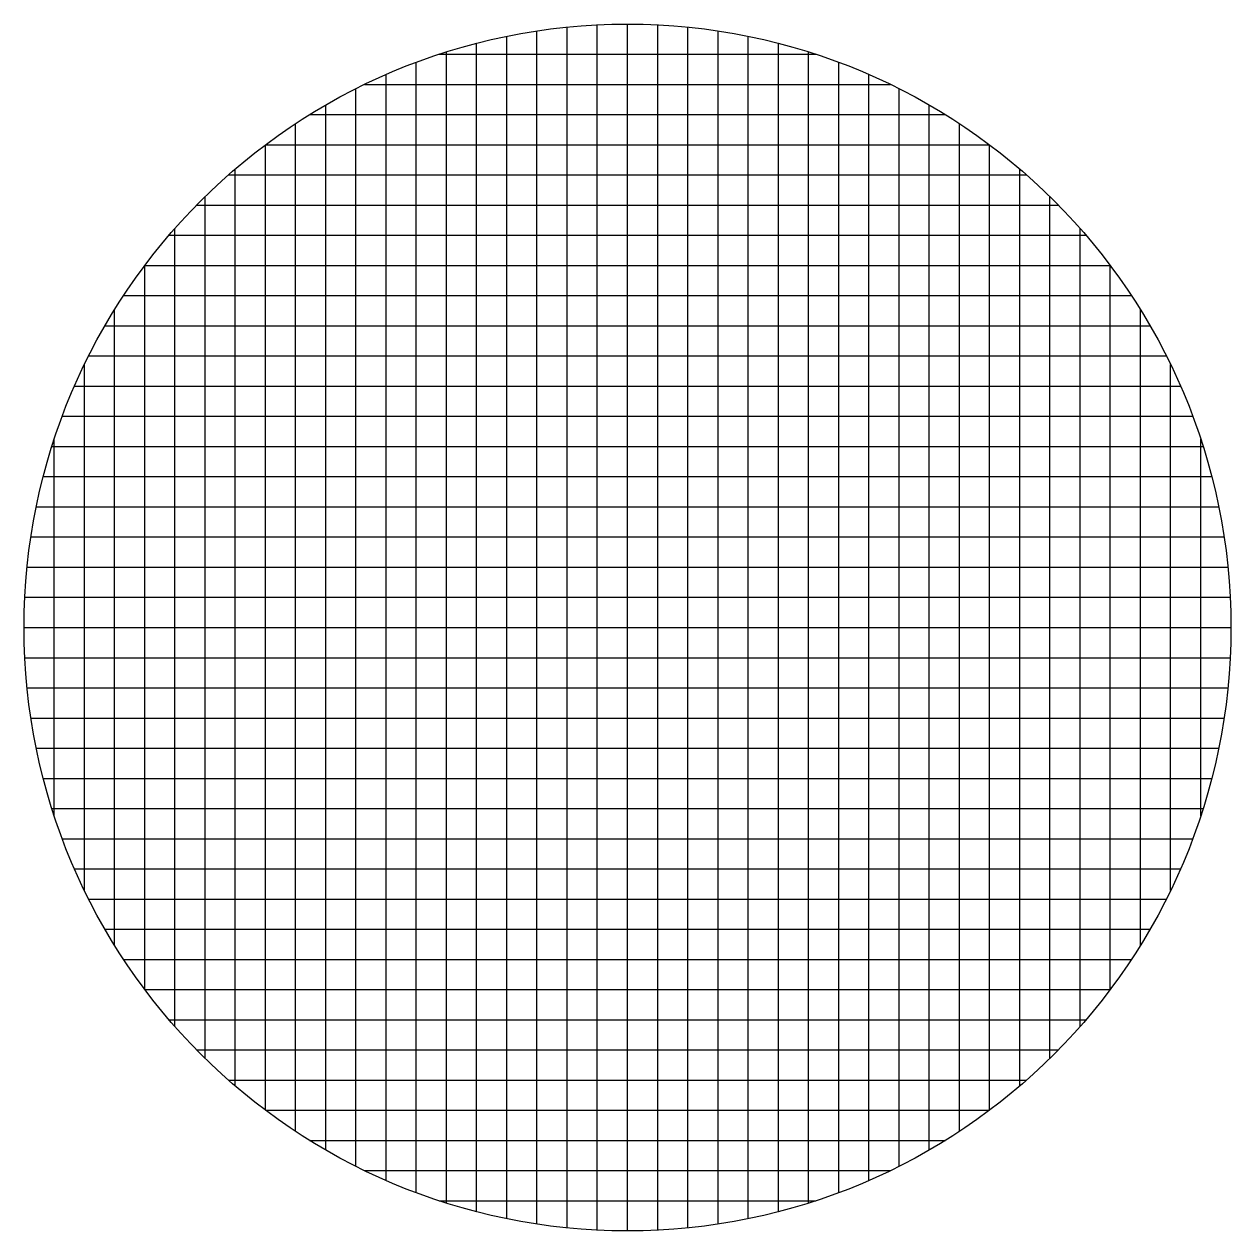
# Model space of a CAD drawing. Extents: x 7.19 to 7.21, y 4.59 to 4.61.
import ezdxf

# ---------------------------------------------------------------- set-up
doc = ezdxf.new("R2010")
doc.units = 0
doc.header["$MEASUREMENT"] = 0
doc.layers.get('0').update_dxf_attribs({"linetype": 'CONTINUOUS'})

# ---------------------------------------------------------------- blocks, each defined once
blk = doc.blocks.new('*X0')
for p, q in [((7.1985, 4.590113), (7.1985, 4.609887)), ((7.199, 4.59005), (7.199, 4.60995)), ((7.1995, 4.590013), (7.1995, 4.609987)), ((7.2, 4.59), (7.2, 4.61)), ((7.2005, 4.590013), (7.2005, 4.609987)), ((7.201, 4.59005), (7.201, 4.60995)), ((7.2015, 4.590113), (7.2015, 4.609887)), ((7.1975, 4.590318), (7.1975, 4.609682)), ((7.198, 4.590202), (7.198, 4.609798)), ((7.202, 4.590202), (7.202, 4.609798)), ((7.2025, 4.590318), (7.2025, 4.609682)), ((7.196878, 4.6095), (7.203122, 4.6095)), ((7.197, 4.590461), (7.197, 4.609539)), ((7.203, 4.590461), (7.203, 4.609539)), ((7.1965, 4.590633), (7.1965, 4.609367)), ((7.2035, 4.590633), (7.2035, 4.609367)), ((7.195641, 4.609), (7.204359, 4.609)), ((7.196, 4.590835), (7.196, 4.609165)), ((7.204, 4.590835), (7.204, 4.609165)), ((7.1955, 4.59107), (7.1955, 4.60893)), ((7.2045, 4.59107), (7.2045, 4.60893)), ((7.195, 4.59134), (7.195, 4.60866)), ((7.205, 4.59134), (7.205, 4.60866)), ((7.194732, 4.6085), (7.205268, 4.6085)), ((7.1945, 4.591648), (7.1945, 4.608352)), ((7.2055, 4.591648), (7.2055, 4.608352)), ((7.194, 4.608), (7.206, 4.608)), ((7.194, 4.592), (7.194, 4.608)), ((7.206, 4.592), (7.206, 4.608)), ((7.193386, 4.6075), (7.206614, 4.6075)), ((7.1935, 4.592401), (7.1935, 4.607599)), ((7.2065, 4.592401), (7.2065, 4.607599)), ((7.192859, 4.607), (7.207141, 4.607)), ((7.193, 4.592859), (7.193, 4.607141)), ((7.207, 4.592859), (7.207, 4.607141)), ((7.1925, 4.593386), (7.1925, 4.606614)), ((7.2075, 4.593386), (7.2075, 4.606614)), ((7.192401, 4.6065), (7.207599, 4.6065)), ((7.192, 4.606), (7.208, 4.606)), ((7.208, 4.594), (7.208, 4.606)), ((7.192, 4.594), (7.192, 4.606)), ((7.191648, 4.6055), (7.208352, 4.6055)), ((7.1915, 4.594732), (7.1915, 4.605268)), ((7.2085, 4.594732), (7.2085, 4.605268)), ((7.19134, 4.605), (7.20866, 4.605)), ((7.19107, 4.6045), (7.20893, 4.6045)), ((7.191, 4.595641), (7.191, 4.604359)), ((7.209, 4.595641), (7.209, 4.604359)), ((7.190835, 4.604), (7.209165, 4.604)), ((7.190633, 4.6035), (7.209367, 4.6035)), ((7.190461, 4.603), (7.209539, 4.603)), ((7.1905, 4.596878), (7.1905, 4.603122)), ((7.2095, 4.596878), (7.2095, 4.603122)), ((7.190318, 4.6025), (7.209682, 4.6025)), ((7.190202, 4.602), (7.209798, 4.602)), ((7.190113, 4.6015), (7.209887, 4.6015)), ((7.19005, 4.601), (7.20995, 4.601)), ((7.190013, 4.6005), (7.209987, 4.6005)), ((7.19, 4.6), (7.21, 4.6)), ((7.190013, 4.5995), (7.209987, 4.5995)), ((7.19005, 4.599), (7.20995, 4.599)), ((7.190113, 4.5985), (7.209887, 4.5985)), ((7.190202, 4.598), (7.209798, 4.598)), ((7.190318, 4.5975), (7.209682, 4.5975)), ((7.190461, 4.597), (7.209539, 4.597)), ((7.190633, 4.5965), (7.209367, 4.5965)), ((7.190835, 4.596), (7.209165, 4.596)), ((7.19107, 4.5955), (7.20893, 4.5955)), ((7.19134, 4.595), (7.20866, 4.595)), ((7.191648, 4.5945), (7.208352, 4.5945)), ((7.192, 4.594), (7.208, 4.594)), ((7.192401, 4.5935), (7.207599, 4.5935)), ((7.192859, 4.593), (7.207141, 4.593)), ((7.193386, 4.5925), (7.206614, 4.5925)), ((7.194, 4.592), (7.206, 4.592)), ((7.194732, 4.5915), (7.205268, 4.5915)), ((7.195641, 4.591), (7.204359, 4.591)), ((7.196878, 4.5905), (7.203122, 4.5905))]:
    blk.add_line(p, q)

msp = doc.modelspace()

# ---------------------------------------------------------------- linework, layer by layer
msp.add_circle((7.2, 4.6), 0.01)

# ---------------------------------------------------------------- block references
msp.add_blockref('*X0', (0, 0))

doc.saveas('drawing.dxf')
